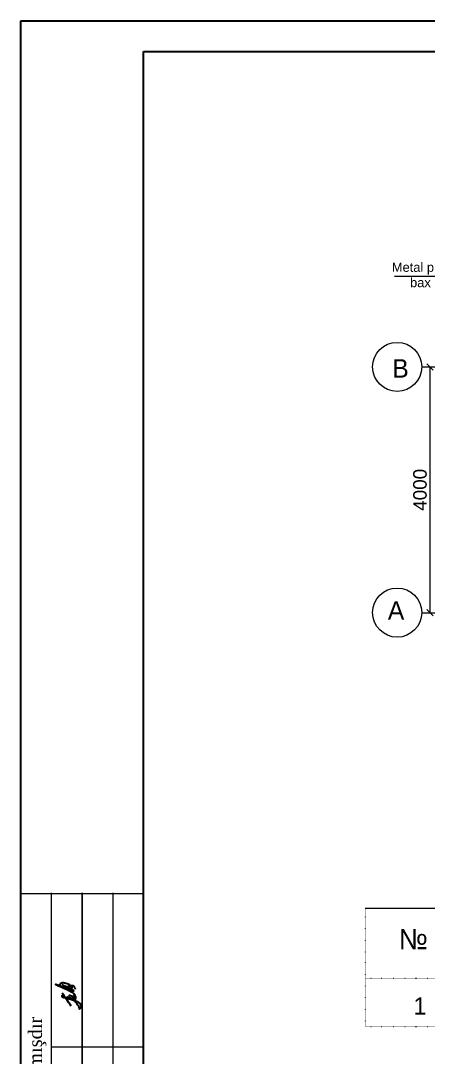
# Model space of a CAD drawing. Header units: millimetres. Extents: x 120281 to 1416367021, y -641565767 to 918373.
# Drawn here: x 492595 to 499229, y 723138 to 740013 of the extents above; entities that cross this region are included whole.
import ezdxf

# ---------------------------------------------------------------- set-up
doc = ezdxf.new("R2010")
doc.units = ezdxf.units.MM
for name, pattern in [('ACAD_ISO02W100', [15, 12, -3]), ('ACAD_ISO10W100', [18, 12, -3, 0, -3]), ('DOT2', [3.175, 0, -3.175])]:
    doc.linetypes.add(name, pattern=pattern)
for name, color, linetype, lineweight in [('-K1-', 84, 'Continuous', 60), ('0_Ном._пера__21', 7, 'Continuous', 35), ('0_Ном._пера__7', 7, 'Continuous', 25), ('ось', 20, 'ACAD_ISO02W100', 0), ('размер', 90, 'Continuous', 40), ('размер2', 210, 'Continuous', 15), ('размер2_Ном._пера__1', 7, 'Continuous', 15), ('размер_Ном._пера__1', 7, 'Continuous', 15)]:
    doc.layers.add(name, color=color, linetype=linetype, lineweight=lineweight)
doc.styles.add('ARIAL', font='arial.ttf')
doc.styles.add('Arial AzLat', font='AZLTM.TTF', dxfattribs={"height": 300})
doc.styles.get("Standard").update_dxf_attribs({"font": 'arial.ttf'})
doc.styles.add('СГЕНЕРИР_СТИЛЬ_1', font='A3TI(LA).TTF')
doc.styles.add('СГЕНЕРИР_СТИЛЬ_6', font='A2TI(LA).TTF')
doc.dimstyles.new('Farid 250', dxfattribs={"dimtxt": 220, "dimasz": 100, "dimexe": 100, "dimexo": 300, "dimgap": 50, "dimtad": 1, "dimdec": 0, "dimzin": 0, "dimdsep": 46, "dimtxsty": 'Standard', "dimblk": 'OBLIQUE', "dimcen": 10, "dimse1": 1, "dimse2": 1, "dimclrd": 256, "dimclre": 1, "dimclrt": 1, "dimadec": 0, "dimazin": 0, "dimtfac": 1, "dimtdec": 0, "dimtix": 1, "dimtmove": 1, "dimatfit": 2, "dimldrblk": 'ARCHTICK', "dimfxl": 1, "dimtolj": 1, "dimtzin": 0, "dimlwd": -1, "dimlwe": 9, "dimarcsym": 0})

# ---------------------------------------------------------------- blocks, each defined once
blk = doc.blocks.new('_Oblique')
at = {"color": 0, "linetype": 'ByBlock', "lineweight": -2}
blk.add_line((-0.5, -0.5), (0.5, 0.5), dxfattribs=at)
blk = doc.blocks.new('*D311')
at = {"layer": 'Defpoints', "color": 0, "lineweight": 53, "transparency": 16777216}
for p in [(499440, 734376), (499257, 730376), (499440, 730376)]:
    blk.add_point(p, dxfattribs=at)
at = {"layer": 'размер_Ном._пера__1', "transparency": 16777216}
blk.add_line((499257, 734376), (499257, 730376), dxfattribs=at)
at = {"layer": 'размер_Ном._пера__1', "transparency": 16777216, "xscale": 100, "yscale": 100, "zscale": 100}
for p, rotation in [((499257, 734376), 90), ((499257, 730376), 270)]:
    blk.add_blockref('_Oblique', p, dxfattribs=dict(at, rotation=rotation))
at = {"layer": 'размер_Ном._пера__1', "color": 1, "transparency": 16777216, "insert": (499095, 732376), "char_height": 220, "attachment_point": 5, "rotation": 90}
blk.add_mtext('\\A1;4000', dxfattribs=at)
blk = doc.blocks.new('_ArchTick')
at = {"color": 0, "linetype": 'ByBlock', "const_width": 0.15}
blk.add_lwpolyline([(-0.5, -0.5), (0.5, 0.5)], dxfattribs=at)
blk = doc.blocks.new('tarana')
at = {"lineweight": 30, "ltscale": 0.3}
for points, knots in [([(-47621, -37498), (-47587, -37462), (-47535, -37404), (-47468, -37359), (-47444, -37307), (-47483, -37293), (-47516, -37355), (-47575, -37476), (-47674, -37628), (-47768, -37765), (-47845, -37826), (-47925, -37827), (-47979, -37821), (-48037, -37746), (-47976, -37764), (-47906, -37761), (-47774, -37683), (-47658, -37655), (-47500, -37418), (-47572, -37541), (-47617, -37606), (-47643, -37668), (-47678, -37747), (-47569, -37643), (-47543, -37617), (-47471, -37501), (-47556, -37640), (-47588, -37697), (-47595, -37743), (-47598, -37763)], [0, 0, 0, 0, 145.360193, 229.231488, 257.974899, 279.911729, 323.242951, 432.18111, 719.674042, 845.143992, 933.045924, 1001.919496, 1069.952176, 1128.733662, 1143.082862, 1229.058961, 1352.501096, 1563.807845, 1715.60583, 1780.419413, 1865.70666, 1979.306824, 1998.264103, 2080.824941, 2196.093147, 2246.799798, 2358.375496, 2434.005019, 2492.647432, 2492.647432, 2492.647432, 2492.647432]), ([(-47853, -37516), (-47771, -37489), (-47610, -37436), (-47451, -37374), (-47372, -37343)], [0, 0, 0, 0, 257.629672, 511.031995, 511.031995, 511.031995, 511.031995]), ([(-47530, -37713), (-47525, -37710), (-47516, -37705), (-47530, -37682), (-47554, -37711), (-47534, -37743), (-47461, -37690), (-47373, -37607), (-47239, -37466), (-47121, -37317), (-47072, -37254), (-47034, -37199), (-47095, -37252), (-47127, -37316), (-47257, -37464), (-47349, -37599), (-47387, -37691), (-47407, -37753), (-47306, -37589), (-47229, -37551), (-47152, -37464), (-47090, -37403), (-47190, -37498), (-47220, -37551), (-47258, -37619), (-47304, -37707), (-47251, -37703), (-47211, -37678), (-47139, -37618), (-47081, -37520), (-47040, -37424), (-47054, -37353), (-47095, -37333), (-47155, -37346), (-47224, -37425), (-47196, -37537), (-47205, -37630), (-47195, -37697), (-47220, -37751), (-47279, -37776), (-47324, -37780), (-47350, -37782)], [0, 0, 0, 0, 13.696997, 26.697723, 55.381709, 77.447897, 116.847321, 264.749345, 495.890269, 684.841482, 798.30272, 809.399168, 826.55873, 945.081076, 1128.440309, 1359.788097, 1432.780839, 1445.225461, 1530.531126, 1708.00514, 1855.807987, 1864.762918, 1939.33843, 2043.015222, 2134.501699, 2201.46609, 2223.723828, 2265.331978, 2348.300502, 2497.247698, 2604.613648, 2657.098514, 2689.958322, 2731.985723, 2832.934852, 2962.987718, 3053.022385, 3116.739442, 3162.30232, 3218.25598, 3298.067555, 3298.067555, 3298.067555, 3298.067555])]:
    blk.add_open_spline(points, degree=3, knots=knots, dxfattribs=at)

msp = doc.modelspace()

# ---------------------------------------------------------------- linework, layer by layer
at = {"layer": '-K1-', "color": 3, "lineweight": 15}
msp.add_line((498680.52747, 735854.61913), (499823.43708, 735854.61913), dxfattribs=at)
at = {"layer": '0_Ном._пера__21', "linetype": 'DOT2', "lineweight": 20}
for p, q in [((498201.67358, 725562.17919), (498201.67358, 723636.9203)), ((498201.67358, 725562.17919), (498201.67358, 724118.5814)), ((498201.67358, 724426.2884), (510535.55024, 724426.2884)), ((498201.67358, 723636.9203), (510535.55024, 723636.9203)), ((498201.67358, 723636.9203), (510535.55024, 723636.9203)), ((498201.67358, 723636.9203), (510535.55024, 723636.9203))]:
    msp.add_line(p, q, dxfattribs=at)
at = {"layer": '0_Ном._пера__21', "linetype": 'Continuous', "lineweight": 20}
msp.add_line((510535.55024, 725562.17919), (498201.67358, 725562.17919), dxfattribs=at)
at = {"layer": 'ось', "color": 0, "linetype": 'ACAD_ISO10W100', "ltscale": 50}
for p, q in [((499122.37914, 734375.85201), (501497.04999, 734375.85201)), ((499122.37914, 730375.87328), (501497.04999, 730375.85556))]:
    msp.add_line(p, q, dxfattribs=at)
at = {"layer": 'размер', "color": 0, "lineweight": 20}
for centre in [(498722.37914, 734376.85201), (498722.37914, 730376.87328)]:
    msp.add_circle(centre, 400, dxfattribs=at)
at = {"layer": 'размер2', "color": 0, "lineweight": 30}
for points in [[(492594.6215, 740013.03096), (534594.6215, 740013.03096), (534594.6215, 710313.03096), (492594.6215, 710313.03096)], [(494594.6215, 739513.03096), (534094.6215, 739513.03096), (534094.6215, 710813.03096), (494594.6215, 710813.03096)]]:
    msp.add_lwpolyline(points, close=True, dxfattribs=at)
at = {"layer": 'размер2_Ном._пера__1', "linetype": 'Continuous'}
for p, q in [((492594.62412, 718313.35373), (492594.62412, 725813.35373)), ((493094.62412, 718313.35373), (493094.62412, 725813.35373)), ((493594.62281, 718313.35373), (493594.62281, 725813.35373)), ((493601.68955, 718313.35373), (493601.68955, 725813.35373)), ((494101.68824, 718313.35373), (494101.68824, 725813.35373))]:
    msp.add_line(p, q, dxfattribs=at)
at = {"layer": 'размер_Ном._пера__1', "linetype": 'Continuous'}
for p, q in [((492594.62412, 725803.20882), (494594.6215, 725803.20882)), ((493094.62412, 723306.59045), (494594.6215, 723306.59045))]:
    msp.add_line(p, q, dxfattribs=at)

# ---------------------------------------------------------------- block references
at = {"color": 7, "xscale": 0.4999999999999996, "yscale": 0.4999999999999996, "zscale": 0.4999999999999996, "rotation": 104.6515745906558}
msp.add_blockref('tarana', (469215.35568, 742373.81414), dxfattribs=at)

# ---------------------------------------------------------------- texts
at = {"layer": '-K1-', "color": 3, "insert": (499276.24272, 736075.22256), "char_height": 150, "width": 1645.0349312, "attachment_point": 2, "style": 'ARIAL'}
msp.add_mtext('{\\fArial|b0|i0|c238|p34;Metal pilləkən bax DK}', dxfattribs=at)
at = {"layer": '0_Ном._пера__7', "linetype": 'Continuous', "lineweight": 20, "attachment_point": 8, "style": 'СГЕНЕРИР_СТИЛЬ_1'}
for s, insert, char_height in [('{№}', (498985.04857, 724896.07482), 329.40307), ('{1}', (499093.075, 723831.14673), 282.345489)]:
    msp.add_mtext(s, dxfattribs=dict(at, insert=insert, char_height=char_height))
at = {"layer": 'размер', "color": 0, "char_height": 300, "attachment_point": 1, "style": 'Arial AzLat'}
for s, insert in [('B', (498644.05341, 734502.78511)), ('A', (498570.76913, 730562.80071))]:
    msp.add_mtext_dynamic_manual_height_columns(s, width=34.0727955, gutter_width=1000, heights=[0], dxfattribs=dict(at, insert=insert))
at = {"layer": 'размер_Ном._пера__1', "linetype": 'Continuous', "insert": (493012.48502, 721417.00979), "char_height": 220, "attachment_point": 7, "rotation": 90, "style": 'СГЕНЕРИР_СТИЛЬ_6'}
msp.add_mtext('{\\fTimes New Roman|b0|i0|c204|p18;Raz\\fTimes New Roman|b0|i0|c0|p18;ı\\fTimes New Roman|b0|i0|c204|p18;la\\fTimes New Roman|b0|i0|c0|p18;ş\\fTimes New Roman|b0|i0|c204|p18;d\\fTimes New Roman|b0|i0|c0|p18;ı\\fTimes New Roman|b0|i0|c204|p18;r\\fTimes New Roman|b0|i0|c0|p18;ı\\fTimes New Roman|b0|i0|c204|p18;lm\\fTimes New Roman|b0|i0|c0|p18;ış\\fTimes New Roman|b0|i0|c204|p18;d\\fTimes New Roman|b0|i0|c0|p18;ı\\fTimes New Roman|b0|i0|c204|p18;r}', dxfattribs=at)

# ---------------------------------------------------------------- dimensions: what is measured, and where the dimension line sits
at = {"layer": 'размер_Ном._пера__1', "color": 0}
dim = msp.add_linear_dim(base=(499257.47312, 730375.87227), p1=(499440.42014, 734375.85428), p2=(499440.39476, 730375.87227), angle=90, dimstyle='Farid 250', dxfattribs=at)
dim.commit()
dim.dimension.update_dxf_attribs({"geometry": '*D311', "text_midpoint": (499095.14706, 732375.86328)})

doc.saveas('drawing.dxf')
